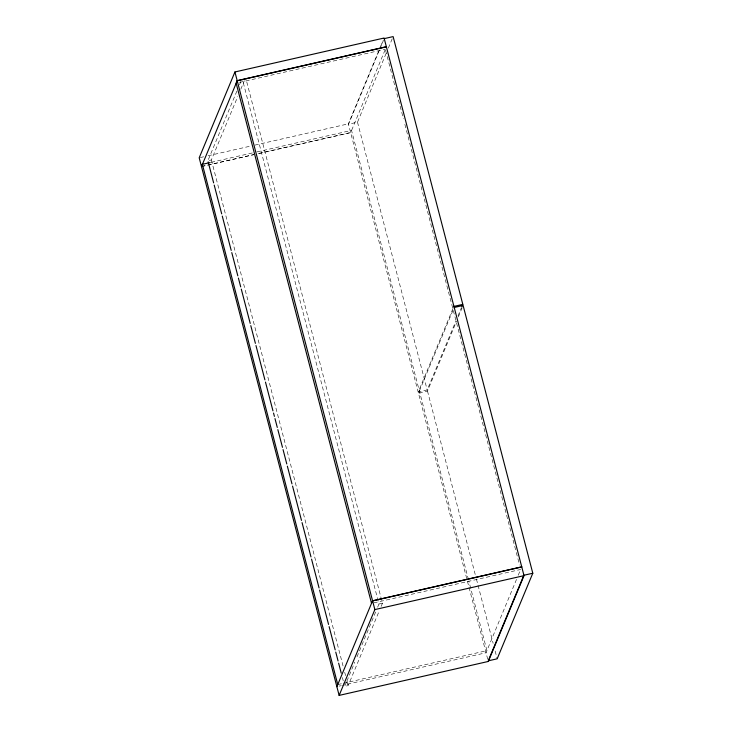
<?xml version="1.0" encoding="UTF-8"?>
<svg xmlns="http://www.w3.org/2000/svg" width="732" height="732" viewBox="0 0 732 732"><rect width="100%" height="100%" fill="white"/><g stroke="black" fill="none" stroke-linecap="round" stroke-linejoin="round"><path stroke-width="0.55" stroke-dasharray="3.66 2.75" d="M236.884 91.07L207.87 160.756L211.356 159.96L237.726 96.606M239.52 84.729L240.837 81.563M240.801 89.222L244.314 80.767M487.732 659.258L348.368 123.845L378.865 50.59M380.613 46.4L383.22 40.123M379.396 50.115L348.551 124.211L357.5 122.18L386.167 53.299M379.826 49.071L383.303 40.727M385.078 49.968L350.665 132.638L258.268 153.665M388.344 48.083L392.251 38.686M452.998 308.501L418.247 391.995L427.195 389.955L455.871 321.073M452.843 310.624L418.53 393.075L427.479 391.034L456.585 321.11M458.04 315.858L461.517 307.504M458.324 316.938L462.231 307.541M346.437 682.169L344.68 686.396L348.167 685.6L379.368 610.634M346.886 681.117L354.791 662.103M356.987 656.824L375.891 611.421M377.648 607.203L378.966 604.028L242.448 79.504M381.125 606.407L382.452 603.241L245.925 78.708M516.508 579.405L486.039 652.77L342.411 685.335M518.247 575.215L520.425 569.981M239.483 82.405L385.316 49.218M200.321 157.536L203.661 156.776M208.108 155.76L250.408 146.135M254.864 145.119L348.368 123.845M211.264 162.303L252.448 152.933M256.905 151.917L351.525 130.388L468.535 579.936M201.465 166.475L253.784 154.571M258.24 153.555L350.628 132.529M201.492 166.585L253.812 154.681M373.778 602.894L520.717 569.459M378.966 604.028L382.452 603.241M337.763 684.566L342.219 683.56M343.335 683.304L486.936 650.629L468.819 581.043M339.072 686.094L341.322 685.701M385.599 50.325L403.423 118.804M404.86 124.33L409.463 141.999M409.746 143.106L519.574 565.04M357.5 122.18L427.195 389.955M427.479 391.034L476.148 578.033M476.441 579.14L493.139 643.318M495.152 651.068L497.174 658.809M211.356 159.96L343.271 666.788M344.708 672.324L345.568 675.645M347.014 681.172L348.167 685.6M342.384 677.539L343.244 680.861"/><path stroke-width="1.1" d="M234.926 71.974L199.205 157.792L339.136 695.4L488.299 661.453L524.021 575.645L384.09 38.027L234.926 71.974L374.857 609.582L339.136 695.4M201.465 166.475L202.361 164.325L210.148 162.559M201.492 166.585L237.214 80.767L386.386 46.83M461.947 306.461L462.816 304.375L393.121 36.6L384.172 38.64M336.876 686.717L372.57 600.789L521.733 566.842M488.656 659.807L523.847 575.27L532.795 573.238L463.1 305.454L454.151 307.495M532.795 573.238L497.174 658.809L488.226 660.85M386.359 46.711L237.186 80.657L236.143 83.164L371.554 603.397M453.867 306.415L462.816 304.375M372.597 600.899L521.76 566.952M374.857 609.582L524.021 575.645M208.162 161.864L213.634 182.89M214.211 185.105L221.695 213.872M222.272 216.086L231.202 250.39M231.779 252.604L237.827 275.845M238.403 278.059L240.709 286.907M241.285 289.122L250.216 323.425M250.792 325.639L255.395 343.345M255.971 345.559L264.902 379.862M265.478 382.077L272.963 410.844M273.539 413.058L274.409 416.38M274.985 418.594L277.291 427.442M277.858 429.657L282.47 447.362M283.046 449.576L286.788 463.969M287.365 466.174L291.977 483.879M292.553 486.094L301.483 520.397M302.06 522.611L310.981 556.924M311.558 559.129L319.051 587.906M319.628 590.12L328.558 624.423M329.135 626.638L335.183 649.879M335.759 652.084L338.056 660.941M338.632 663.155L341.231 673.111M202.361 164.325L337.763 684.566"/></g></svg>
